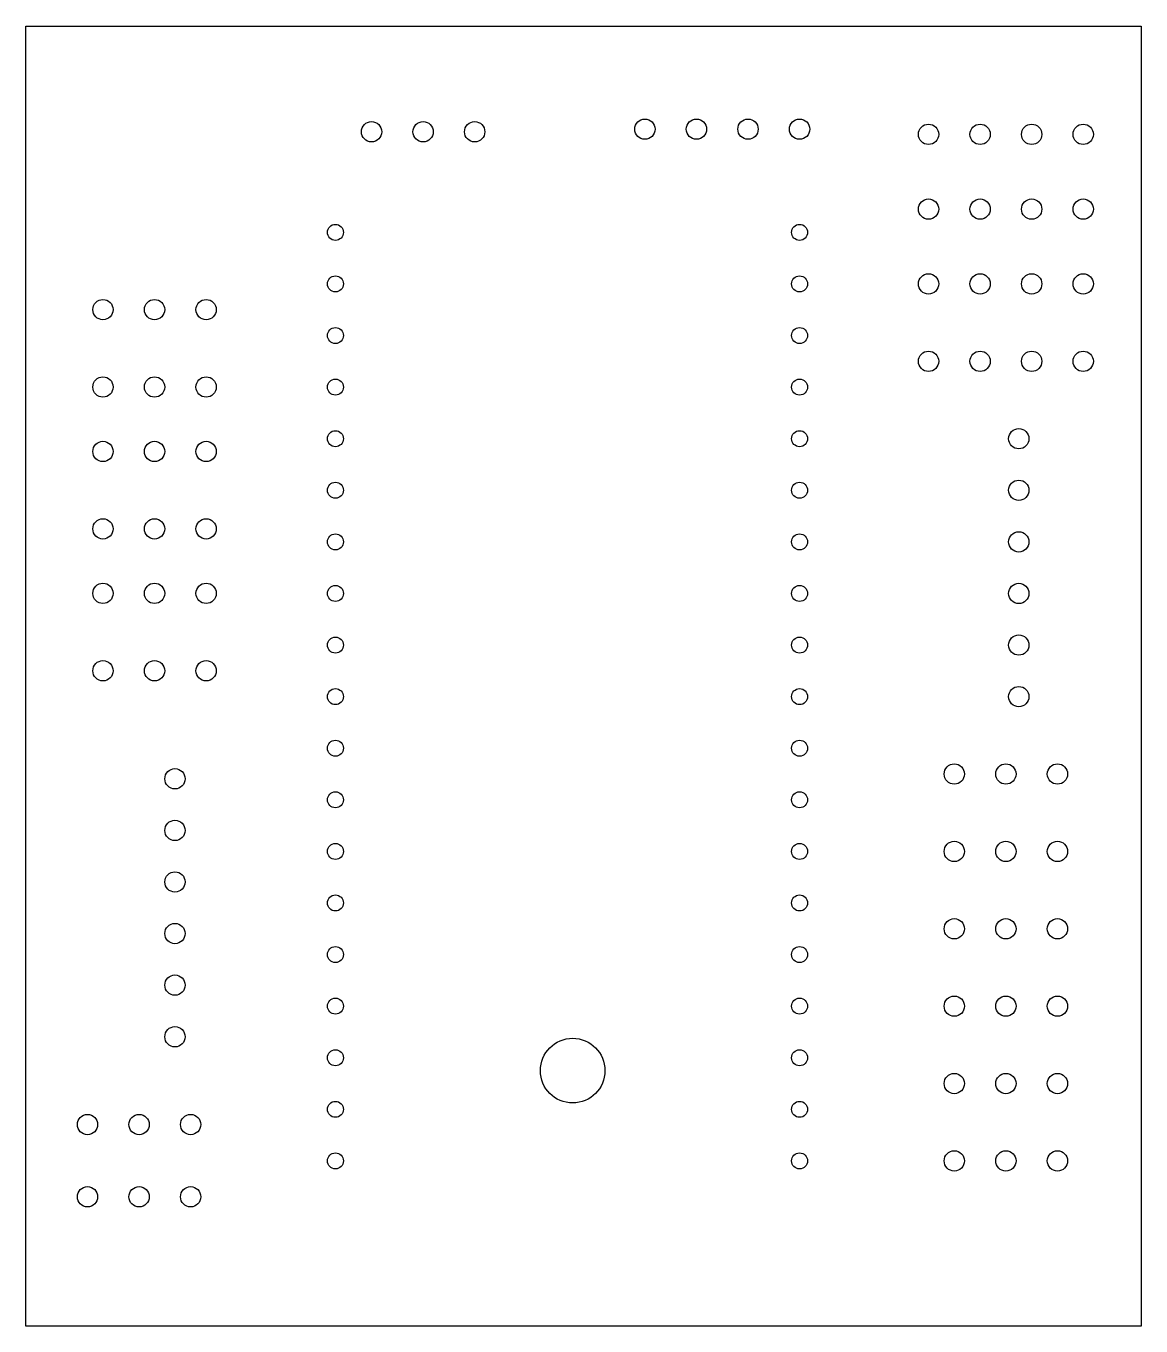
# Model space of a CAD drawing. Extents: x 0 to 54.9, y -64 to 0.
import ezdxf

# ---------------------------------------------------------------- set-up
doc = ezdxf.new("R2010")
doc.units = 0
doc.layers.add('BLACK', color=7, linetype='CONTINUOUS')
doc.layers.add('WHITE', color=7, linetype='CONTINUOUS')

msp = doc.modelspace()

# ---------------------------------------------------------------- linework, layer by layer
at = {"layer": 'BLACK'}
for centre, radius in [((17.018, -5.207), 0.5), ((19.558, -5.207), 0.5), ((22.098, -5.207), 0.5), ((30.48, -5.08), 0.5), ((33.02, -5.08), 0.5), ((35.56, -5.08), 0.5), ((38.1, -5.08), 0.5), ((44.45, -5.334), 0.5), ((46.99, -5.334), 0.5), ((49.53, -5.334), 0.5), ((52.07, -5.334), 0.5), ((44.45, -9.017), 0.5), ((46.99, -9.017), 0.5), ((49.53, -9.017), 0.5), ((52.07, -9.017), 0.5), ((15.24, -10.16), 0.3937), ((38.1, -10.16), 0.3937), ((15.24, -12.7), 0.3937), ((38.1, -12.7), 0.3937), ((44.45, -12.7), 0.5), ((46.99, -12.7), 0.5), ((49.53, -12.7), 0.5), ((52.07, -12.7), 0.5), ((3.791008, -13.964651), 0.5), ((6.331008, -13.964651), 0.5), ((8.871008, -13.964651), 0.5), ((15.24, -15.24), 0.3937), ((38.1, -15.24), 0.3937), ((44.45, -16.51), 0.5), ((46.99, -16.51), 0.5), ((49.53, -16.51), 0.5), ((52.07, -16.51), 0.5), ((3.791008, -17.774651), 0.5), ((6.331008, -17.774651), 0.5), ((8.871008, -17.774651), 0.5), ((15.24, -17.78), 0.3937), ((38.1, -17.78), 0.3937), ((48.895, -20.32), 0.5), ((3.791008, -20.949651), 0.5), ((6.331008, -20.949651), 0.5), ((8.871008, -20.949651), 0.5), ((15.24, -20.32), 0.3937), ((38.1, -20.32), 0.3937), ((48.895, -22.86), 0.5), ((15.24, -22.86), 0.3937), ((38.1, -22.86), 0.3937), ((3.791008, -24.759651), 0.5), ((6.331008, -24.759651), 0.5), ((8.871008, -24.759651), 0.5), ((48.895, -25.4), 0.5), ((15.24, -25.4), 0.3937), ((38.1, -25.4), 0.3937), ((3.791008, -27.934651), 0.5), ((6.331008, -27.934651), 0.5), ((8.871008, -27.934651), 0.5), ((48.895, -27.94), 0.5), ((15.24, -27.94), 0.3937), ((38.1, -27.94), 0.3937), ((48.895, -30.48), 0.5), ((15.24, -30.48), 0.3937), ((38.1, -30.48), 0.3937), ((3.791008, -31.744651), 0.5), ((6.331008, -31.744651), 0.5), ((8.871008, -31.744651), 0.5), ((15.24, -33.02), 0.3937), ((38.1, -33.02), 0.3937), ((48.895, -33.02), 0.5), ((15.24, -35.56), 0.3937), ((38.1, -35.56), 0.3937), ((45.72, -36.83), 0.5), ((48.26, -36.83), 0.5), ((50.8, -36.83), 0.5), ((7.336982, -37.065461), 0.5), ((15.24, -38.1), 0.3937), ((38.1, -38.1), 0.3937), ((7.336982, -39.605461), 0.5), ((15.24, -40.64), 0.3937), ((38.1, -40.64), 0.3937), ((45.72, -40.64), 0.5), ((48.26, -40.64), 0.5), ((50.8, -40.64), 0.5), ((7.336982, -42.145461), 0.5), ((15.24, -43.18), 0.3937), ((38.1, -43.18), 0.3937), ((45.72, -44.45), 0.5), ((48.26, -44.45), 0.5), ((50.8, -44.45), 0.5), ((7.336982, -44.685461), 0.5), ((15.24, -45.72), 0.3937), ((38.1, -45.72), 0.3937), ((7.336982, -47.225461), 0.5), ((15.24, -48.26), 0.3937), ((38.1, -48.26), 0.3937), ((45.72, -48.26), 0.5), ((48.26, -48.26), 0.5), ((50.8, -48.26), 0.5), ((7.336982, -49.765461), 0.5), ((15.24, -50.8), 0.3937), ((38.1, -50.8), 0.3937), ((45.72, -52.07), 0.5), ((48.26, -52.07), 0.5), ((50.8, -52.07), 0.5), ((15.24, -53.34), 0.3937), ((38.1, -53.34), 0.3937), ((3.028655, -54.090011), 0.5), ((5.568655, -54.090011), 0.5), ((8.108655, -54.090011), 0.5), ((15.24, -55.88), 0.3937), ((38.1, -55.88), 0.3937), ((45.72, -55.88), 0.5), ((48.26, -55.88), 0.5), ((50.8, -55.88), 0.5), ((3.028655, -57.646011), 0.5), ((5.568655, -57.646011), 0.5), ((8.108655, -57.646011), 0.5)]:
    msp.add_circle(centre, radius, dxfattribs=at)
at = {"layer": 'WHITE', "linetype": 'CONTINUOUS'}
for p, q in [((0, 0), (54.9148, 0)), ((0, -64.008), (0, 0)), ((54.9148, 0), (54.9148, -64.008)), ((54.9148, -64.008), (0, -64.008))]:
    msp.add_line(p, q, dxfattribs=at)
at = {"layer": 'WHITE'}
msp.add_circle((26.924, -51.435), 1.591305, dxfattribs=at)

doc.saveas('drawing.dxf')
